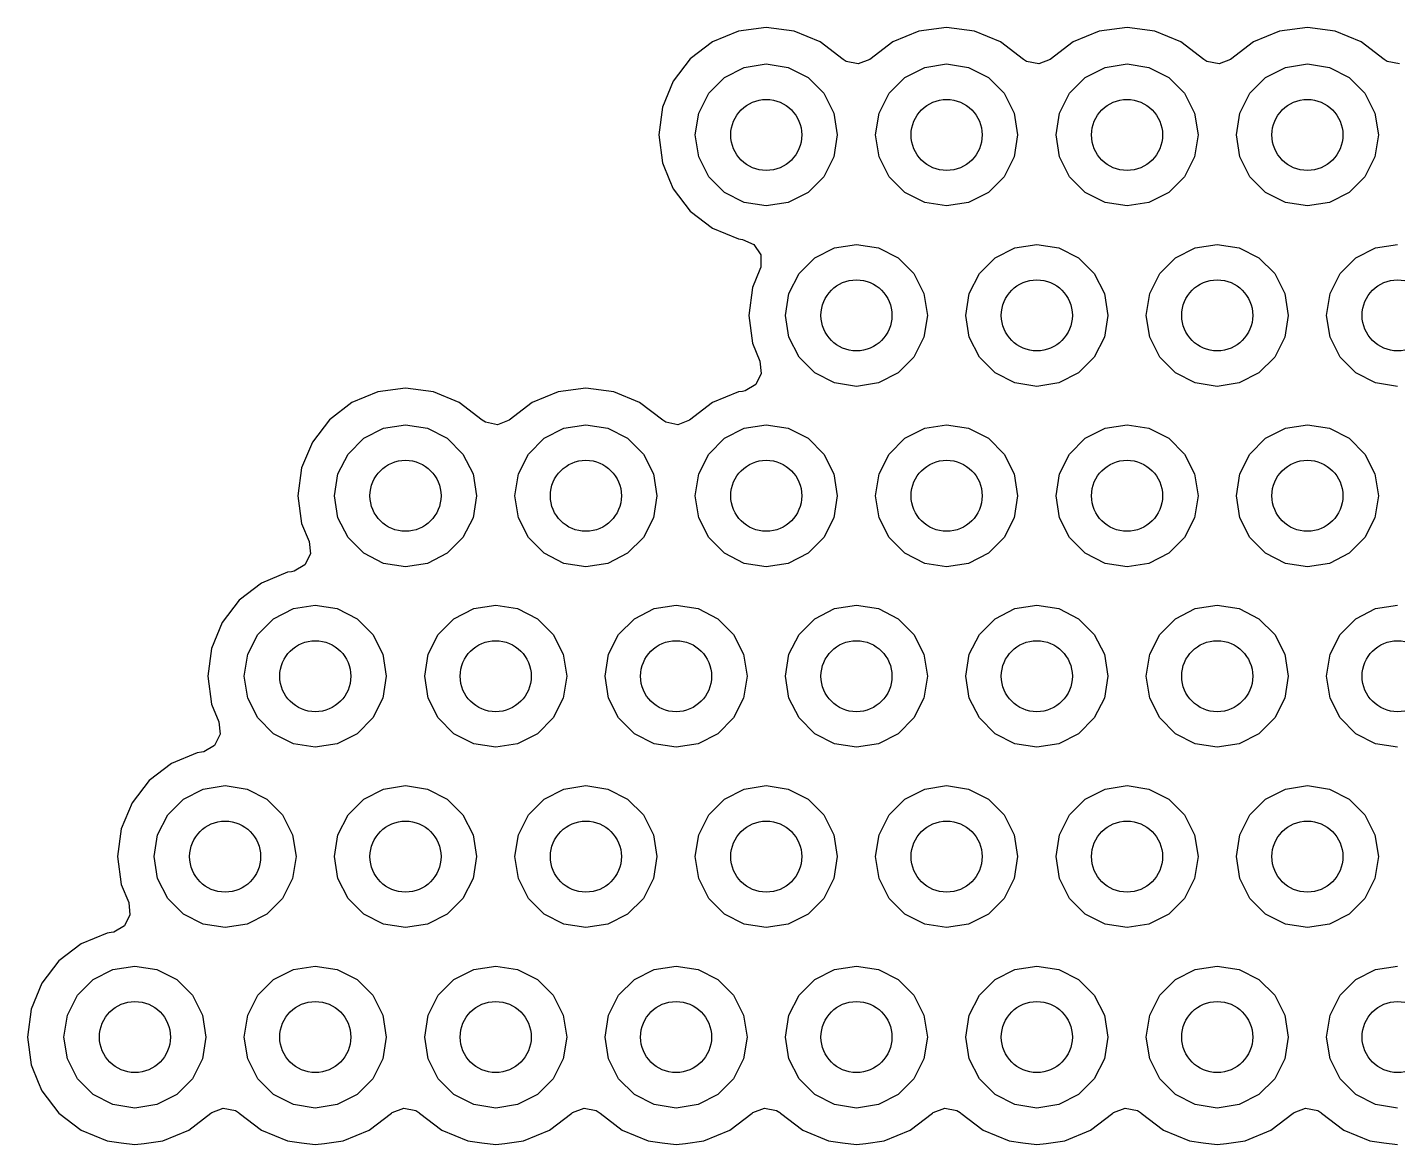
# Model space of a CAD drawing. Extents: x 116 to 183, y -128 to -37.6.
# Drawn here: x 142.65 to 150.37, y -83.16 to -76.86 of the extents above; entities that cross this region are included whole.
import ezdxf

# ---------------------------------------------------------------- set-up
doc = ezdxf.new("R2010")
doc.units = 0
doc.layers.add('BLACK', color=7, linetype='CONTINUOUS')

msp = doc.modelspace()

# ---------------------------------------------------------------- linework, layer by layer
at = {"layer": 'BLACK', "linetype": 'CONTINUOUS'}
for p, q in [((146.811999, -76.864318), (146.655239, -76.884955)), ((146.812001, -76.864318), (146.811999, -76.864318)), ((146.96876, -76.884955), (146.812001, -76.864318)), ((147.827999, -76.864318), (147.671239, -76.884955)), ((147.828001, -76.864318), (147.827999, -76.864318)), ((147.98476, -76.884955), (147.828001, -76.864318)), ((148.843999, -76.864318), (148.687239, -76.884955)), ((148.844001, -76.864318), (148.843999, -76.864318)), ((149.00076, -76.884955), (148.844001, -76.864318)), ((149.859999, -76.864318), (149.703239, -76.884955)), ((149.860001, -76.864318), (149.859999, -76.864318)), ((150.01676, -76.884955), (149.860001, -76.864318)), ((146.655237, -76.884956), (146.50916, -76.945463)), ((146.655239, -76.884955), (146.655237, -76.884956)), ((146.968762, -76.884956), (146.96876, -76.884955)), ((147.114842, -76.945464), (146.968762, -76.884956)), ((147.671237, -76.884956), (147.525157, -76.945464)), ((147.671239, -76.884955), (147.671237, -76.884956)), ((147.984762, -76.884956), (147.98476, -76.884955)), ((148.130842, -76.945464), (147.984762, -76.884956)), ((148.687237, -76.884956), (148.541157, -76.945464)), ((148.687239, -76.884955), (148.687237, -76.884956)), ((149.000762, -76.884956), (149.00076, -76.884955)), ((149.146842, -76.945464), (149.000762, -76.884956)), ((149.703237, -76.884956), (149.557157, -76.945464)), ((149.703239, -76.884955), (149.703237, -76.884956)), ((150.016762, -76.884956), (150.01676, -76.884955)), ((150.162842, -76.945464), (150.016762, -76.884956)), ((146.50916, -76.945463), (146.383718, -77.041718)), ((147.244514, -77.044965), (147.114842, -76.945464)), ((147.525157, -76.945464), (147.395486, -77.044965)), ((148.260514, -77.044965), (148.130842, -76.945464)), ((148.541157, -76.945464), (148.411486, -77.044965)), ((149.276514, -77.044965), (149.146842, -76.945464)), ((149.557157, -76.945464), (149.427486, -77.044965)), ((150.292514, -77.044965), (150.162842, -76.945464)), ((146.383718, -77.041718), (146.287463, -77.16716)), ((146.576886, -77.146393), (146.688393, -77.089577)), ((146.688393, -77.089577), (146.812, -77.07)), ((146.812, -77.07), (146.935607, -77.089577)), ((146.935607, -77.089577), (147.047114, -77.146393)), ((147.261872, -77.056121), (147.244514, -77.044965)), ((147.330317, -77.070159), (147.261872, -77.056121)), ((147.395486, -77.044965), (147.330317, -77.070159)), ((147.592886, -77.146393), (147.704393, -77.089577)), ((147.704393, -77.089577), (147.828, -77.07)), ((147.828, -77.07), (147.951607, -77.089577)), ((147.951607, -77.089577), (148.063114, -77.146393)), ((148.277872, -77.056121), (148.260514, -77.044965)), ((148.346317, -77.070159), (148.277872, -77.056121)), ((148.411486, -77.044965), (148.346317, -77.070159)), ((148.608886, -77.146393), (148.720393, -77.089577)), ((148.720393, -77.089577), (148.844, -77.07)), ((148.844, -77.07), (148.967607, -77.089577)), ((148.967607, -77.089577), (149.079114, -77.146393)), ((149.293872, -77.056121), (149.276514, -77.044965)), ((149.362317, -77.070159), (149.293872, -77.056121)), ((149.427486, -77.044965), (149.362317, -77.070159)), ((149.624886, -77.146393), (149.736393, -77.089577)), ((149.736393, -77.089577), (149.86, -77.07)), ((149.86, -77.07), (149.983607, -77.089577)), ((149.983607, -77.089577), (150.095114, -77.146393)), ((150.309872, -77.056121), (150.292514, -77.044965)), ((150.378317, -77.070159), (150.309872, -77.056121)), ((146.287463, -77.16716), (146.226956, -77.313237)), ((146.488393, -77.234886), (146.576886, -77.146393)), ((147.047114, -77.146393), (147.135607, -77.234886)), ((147.504393, -77.234886), (147.592886, -77.146393)), ((148.063114, -77.146393), (148.151607, -77.234886)), ((148.520393, -77.234886), (148.608886, -77.146393)), ((149.079114, -77.146393), (149.167607, -77.234886)), ((149.536393, -77.234886), (149.624886, -77.146393)), ((150.095114, -77.146393), (150.183607, -77.234886)), ((146.431577, -77.346393), (146.488393, -77.234886)), ((147.135607, -77.234886), (147.192423, -77.346393)), ((147.447577, -77.346393), (147.504393, -77.234886)), ((148.151607, -77.234886), (148.208423, -77.346393)), ((148.463577, -77.346393), (148.520393, -77.234886)), ((149.167607, -77.234886), (149.224423, -77.346393)), ((149.479577, -77.346393), (149.536393, -77.234886)), ((150.183607, -77.234886), (150.240423, -77.346393)), ((146.226955, -77.313239), (146.206318, -77.469998)), ((146.226956, -77.313237), (146.226955, -77.313239)), ((146.412, -77.47), (146.431577, -77.346393)), ((147.192423, -77.346393), (147.212, -77.47)), ((147.428, -77.47), (147.447577, -77.346393)), ((148.208423, -77.346393), (148.228, -77.47)), ((148.444, -77.47), (148.463577, -77.346393)), ((149.224423, -77.346393), (149.244, -77.47)), ((149.46, -77.47), (149.479577, -77.346393)), ((150.240423, -77.346393), (150.26, -77.47)), ((146.206318, -77.469998), (146.206318, -77.470001)), ((146.206318, -77.470001), (146.226955, -77.62676)), ((146.431577, -77.593607), (146.412, -77.47)), ((147.212, -77.47), (147.192423, -77.593607)), ((147.447577, -77.593607), (147.428, -77.47)), ((148.228, -77.47), (148.208423, -77.593607)), ((148.463577, -77.593607), (148.444, -77.47)), ((149.244, -77.47), (149.224423, -77.593607)), ((149.479577, -77.593607), (149.46, -77.47)), ((150.26, -77.47), (150.240423, -77.593607)), ((146.226955, -77.62676), (146.226956, -77.626762)), ((146.226956, -77.626762), (146.267232, -77.723998)), ((146.488393, -77.705114), (146.431577, -77.593607)), ((147.192423, -77.593607), (147.135607, -77.705114)), ((147.504393, -77.705114), (147.447577, -77.593607)), ((148.208423, -77.593607), (148.151607, -77.705114)), ((148.520393, -77.705114), (148.463577, -77.593607)), ((149.224423, -77.593607), (149.167607, -77.705114)), ((149.536393, -77.705114), (149.479577, -77.593607)), ((150.240423, -77.593607), (150.183607, -77.705114)), ((146.576886, -77.793607), (146.488393, -77.705114)), ((147.135607, -77.705114), (147.047114, -77.793607)), ((147.592886, -77.793607), (147.504393, -77.705114)), ((148.151607, -77.705114), (148.063114, -77.793607)), ((148.608886, -77.793607), (148.520393, -77.705114)), ((149.167607, -77.705114), (149.079114, -77.793607)), ((149.624886, -77.793607), (149.536393, -77.705114)), ((150.183607, -77.705114), (150.095114, -77.793607)), ((146.267232, -77.723998), (146.287464, -77.772841)), ((146.287464, -77.772841), (146.383718, -77.898282)), ((146.688393, -77.850423), (146.576886, -77.793607)), ((147.047114, -77.793607), (146.935607, -77.850423)), ((147.704393, -77.850423), (147.592886, -77.793607)), ((148.063114, -77.793607), (147.951607, -77.850423)), ((148.720393, -77.850423), (148.608886, -77.793607)), ((149.079114, -77.793607), (148.967607, -77.850423)), ((149.736393, -77.850423), (149.624886, -77.793607)), ((150.095114, -77.793607), (149.983607, -77.850423)), ((146.812, -77.87), (146.688393, -77.850423)), ((146.935607, -77.850423), (146.812, -77.87)), ((147.828, -77.87), (147.704393, -77.850423)), ((147.951607, -77.850423), (147.828, -77.87)), ((148.844, -77.87), (148.720393, -77.850423)), ((148.967607, -77.850423), (148.844, -77.87)), ((149.86, -77.87), (149.736393, -77.850423)), ((149.983607, -77.850423), (149.86, -77.87)), ((146.383718, -77.898282), (146.509159, -77.994536)), ((146.509159, -77.994536), (146.655238, -78.055044)), ((146.655238, -78.055044), (146.678316, -78.058082)), ((146.678316, -78.058082), (146.742213, -78.086348)), ((146.742213, -78.086348), (146.780685, -78.144672)), ((147.196393, -78.105577), (147.32, -78.086)), ((147.32, -78.086), (147.443607, -78.105577)), ((148.212393, -78.105577), (148.336, -78.086)), ((148.336, -78.086), (148.459607, -78.105577)), ((149.228393, -78.105577), (149.352, -78.086)), ((149.352, -78.086), (149.475607, -78.105577)), ((150.244393, -78.105577), (150.368, -78.086)), ((146.780685, -78.144672), (146.781517, -78.214537)), ((146.996393, -78.250886), (147.084886, -78.162393)), ((147.084886, -78.162393), (147.196393, -78.105577)), ((147.443607, -78.105577), (147.555114, -78.162393)), ((147.555114, -78.162393), (147.643607, -78.250886)), ((148.012393, -78.250886), (148.100886, -78.162393)), ((148.100886, -78.162393), (148.212393, -78.105577)), ((148.459607, -78.105577), (148.571114, -78.162393)), ((148.571114, -78.162393), (148.659607, -78.250886)), ((149.028393, -78.250886), (149.116886, -78.162393)), ((149.116886, -78.162393), (149.228393, -78.105577)), ((149.475607, -78.105577), (149.587114, -78.162393)), ((149.587114, -78.162393), (149.675607, -78.250886)), ((150.044393, -78.250886), (150.132886, -78.162393)), ((150.132886, -78.162393), (150.244393, -78.105577)), ((146.776693, -78.228473), (146.734957, -78.329234)), ((146.781517, -78.214537), (146.776693, -78.228473)), ((146.939577, -78.362393), (146.996393, -78.250886)), ((147.643607, -78.250886), (147.700423, -78.362393)), ((147.955577, -78.362393), (148.012393, -78.250886)), ((148.659607, -78.250886), (148.716423, -78.362393)), ((148.971577, -78.362393), (149.028393, -78.250886)), ((149.675607, -78.250886), (149.732423, -78.362393)), ((149.987577, -78.362393), (150.044393, -78.250886)), ((146.734955, -78.329239), (146.714318, -78.485998)), ((146.734957, -78.329234), (146.734955, -78.329239)), ((146.92, -78.486), (146.939577, -78.362393)), ((147.700423, -78.362393), (147.72, -78.486)), ((147.936, -78.486), (147.955577, -78.362393)), ((148.716423, -78.362393), (148.736, -78.486)), ((148.952, -78.486), (148.971577, -78.362393)), ((149.732423, -78.362393), (149.752, -78.486)), ((149.968, -78.486), (149.987577, -78.362393)), ((146.714318, -78.485998), (146.714318, -78.486001)), ((146.714318, -78.486001), (146.734955, -78.64276)), ((146.939577, -78.609607), (146.92, -78.486)), ((147.72, -78.486), (147.700423, -78.609607)), ((147.955577, -78.609607), (147.936, -78.486)), ((148.736, -78.486), (148.716423, -78.609607)), ((148.971577, -78.609607), (148.952, -78.486)), ((149.752, -78.486), (149.732423, -78.609607)), ((149.987577, -78.609607), (149.968, -78.486)), ((146.734955, -78.64276), (146.734957, -78.642765)), ((146.734957, -78.642765), (146.776693, -78.743526)), ((146.996393, -78.721114), (146.939577, -78.609607)), ((147.700423, -78.609607), (147.643607, -78.721114)), ((148.012393, -78.721114), (147.955577, -78.609607)), ((148.716423, -78.609607), (148.659607, -78.721114)), ((149.028393, -78.721114), (148.971577, -78.609607)), ((149.732423, -78.609607), (149.675607, -78.721114)), ((150.044393, -78.721114), (149.987577, -78.609607)), ((146.776693, -78.743526), (146.784162, -78.812995)), ((147.084886, -78.809607), (146.996393, -78.721114)), ((147.643607, -78.721114), (147.555114, -78.809607)), ((148.100886, -78.809607), (148.012393, -78.721114)), ((148.659607, -78.721114), (148.571114, -78.809607)), ((149.116886, -78.809607), (149.028393, -78.721114)), ((149.675607, -78.721114), (149.587114, -78.809607)), ((150.132886, -78.809607), (150.044393, -78.721114)), ((146.784162, -78.812995), (146.752886, -78.875474)), ((147.196393, -78.866423), (147.084886, -78.809607)), ((147.32, -78.886), (147.196393, -78.866423)), ((147.443607, -78.866423), (147.32, -78.886)), ((147.555114, -78.809607), (147.443607, -78.866423)), ((148.212393, -78.866423), (148.100886, -78.809607)), ((148.336, -78.886), (148.212393, -78.866423)), ((148.459607, -78.866423), (148.336, -78.886)), ((148.571114, -78.809607), (148.459607, -78.866423)), ((149.228393, -78.866423), (149.116886, -78.809607)), ((149.352, -78.886), (149.228393, -78.866423)), ((149.475607, -78.866423), (149.352, -78.886)), ((149.587114, -78.809607), (149.475607, -78.866423)), ((150.244393, -78.866423), (150.132886, -78.809607)), ((150.368, -78.886), (150.244393, -78.866423)), ((144.623237, -78.916956), (144.47716, -78.977463)), ((144.623239, -78.916955), (144.623237, -78.916956)), ((144.779999, -78.896318), (144.623239, -78.916955)), ((144.780001, -78.896318), (144.779999, -78.896318)), ((144.93676, -78.916955), (144.780001, -78.896318)), ((144.936762, -78.916956), (144.93676, -78.916955)), ((145.082842, -78.977464), (144.936762, -78.916956)), ((145.639237, -78.916956), (145.493157, -78.977464)), ((145.639239, -78.916955), (145.639237, -78.916956)), ((145.795999, -78.896318), (145.639239, -78.916955)), ((145.796001, -78.896318), (145.795999, -78.896318)), ((145.95276, -78.916955), (145.796001, -78.896318)), ((145.952762, -78.916956), (145.95276, -78.916955)), ((146.098842, -78.977464), (145.952762, -78.916956)), ((146.655237, -78.916956), (146.509157, -78.977464)), ((146.655238, -78.916956), (146.655237, -78.916956)), ((146.67832, -78.913917), (146.655238, -78.916956)), ((146.692797, -78.911126), (146.67832, -78.913917)), ((146.752886, -78.875474), (146.692797, -78.911126)), ((144.47716, -78.977463), (144.351718, -79.073718)), ((145.212514, -79.076965), (145.082842, -78.977464)), ((145.493157, -78.977464), (145.363486, -79.076965)), ((146.228514, -79.076965), (146.098842, -78.977464)), ((146.509157, -78.977464), (146.379486, -79.076965)), ((144.351718, -79.073718), (144.255463, -79.19916)), ((144.656393, -79.121577), (144.78, -79.102)), ((144.78, -79.102), (144.903607, -79.121577)), ((145.229872, -79.088121), (145.212514, -79.076965)), ((145.298317, -79.102159), (145.229872, -79.088121)), ((145.363486, -79.076965), (145.298317, -79.102159)), ((145.672393, -79.121577), (145.796, -79.102)), ((145.796, -79.102), (145.919607, -79.121577)), ((146.245872, -79.088121), (146.228514, -79.076965)), ((146.314317, -79.102159), (146.245872, -79.088121)), ((146.379486, -79.076965), (146.314317, -79.102159)), ((146.688393, -79.121577), (146.812, -79.102)), ((146.812, -79.102), (146.935607, -79.121577)), ((147.704393, -79.121577), (147.828, -79.102)), ((147.828, -79.102), (147.951607, -79.121577)), ((148.720393, -79.121577), (148.844, -79.102)), ((148.844, -79.102), (148.967607, -79.121577)), ((149.736393, -79.121577), (149.86, -79.102)), ((149.86, -79.102), (149.983607, -79.121577)), ((144.456393, -79.266886), (144.544886, -79.178393)), ((144.544886, -79.178393), (144.656393, -79.121577)), ((144.903607, -79.121577), (145.015114, -79.178393)), ((145.015114, -79.178393), (145.103607, -79.266886)), ((145.472393, -79.266886), (145.560886, -79.178393)), ((145.560886, -79.178393), (145.672393, -79.121577)), ((145.919607, -79.121577), (146.031114, -79.178393)), ((146.031114, -79.178393), (146.119607, -79.266886)), ((146.488393, -79.266886), (146.576886, -79.178393)), ((146.576886, -79.178393), (146.688393, -79.121577)), ((146.935607, -79.121577), (147.047114, -79.178393)), ((147.047114, -79.178393), (147.135607, -79.266886)), ((147.504393, -79.266886), (147.592886, -79.178393)), ((147.592886, -79.178393), (147.704393, -79.121577)), ((147.951607, -79.121577), (148.063114, -79.178393)), ((148.063114, -79.178393), (148.151607, -79.266886)), ((148.520393, -79.266886), (148.608886, -79.178393)), ((148.608886, -79.178393), (148.720393, -79.121577)), ((148.967607, -79.121577), (149.079114, -79.178393)), ((149.079114, -79.178393), (149.167607, -79.266886)), ((149.536393, -79.266886), (149.624886, -79.178393)), ((149.624886, -79.178393), (149.736393, -79.121577)), ((149.983607, -79.121577), (150.095114, -79.178393)), ((150.095114, -79.178393), (150.183607, -79.266886)), ((144.255463, -79.19916), (144.194956, -79.345237)), ((144.399577, -79.378393), (144.456393, -79.266886)), ((145.103607, -79.266886), (145.160423, -79.378393)), ((145.415577, -79.378393), (145.472393, -79.266886)), ((146.119607, -79.266886), (146.176423, -79.378393)), ((146.431577, -79.378393), (146.488393, -79.266886)), ((147.135607, -79.266886), (147.192423, -79.378393)), ((147.447577, -79.378393), (147.504393, -79.266886)), ((148.151607, -79.266886), (148.208423, -79.378393)), ((148.463577, -79.378393), (148.520393, -79.266886)), ((149.167607, -79.266886), (149.224423, -79.378393)), ((149.479577, -79.378393), (149.536393, -79.266886)), ((150.183607, -79.266886), (150.240423, -79.378393)), ((144.194955, -79.345239), (144.174318, -79.501998)), ((144.194956, -79.345237), (144.194955, -79.345239)), ((144.38, -79.502), (144.399577, -79.378393)), ((145.160423, -79.378393), (145.18, -79.502)), ((145.396, -79.502), (145.415577, -79.378393)), ((146.176423, -79.378393), (146.196, -79.502)), ((146.412, -79.502), (146.431577, -79.378393)), ((147.192423, -79.378393), (147.212, -79.502)), ((147.428, -79.502), (147.447577, -79.378393)), ((148.208423, -79.378393), (148.228, -79.502)), ((148.444, -79.502), (148.463577, -79.378393)), ((149.224423, -79.378393), (149.244, -79.502)), ((149.46, -79.502), (149.479577, -79.378393)), ((150.240423, -79.378393), (150.26, -79.502)), ((144.174318, -79.501998), (144.174318, -79.502001)), ((144.174318, -79.502001), (144.194955, -79.65876)), ((144.399577, -79.625607), (144.38, -79.502)), ((145.18, -79.502), (145.160423, -79.625607)), ((145.415577, -79.625607), (145.396, -79.502)), ((146.196, -79.502), (146.176423, -79.625607)), ((146.431577, -79.625607), (146.412, -79.502)), ((147.212, -79.502), (147.192423, -79.625607)), ((147.447577, -79.625607), (147.428, -79.502)), ((148.228, -79.502), (148.208423, -79.625607)), ((148.463577, -79.625607), (148.444, -79.502)), ((149.244, -79.502), (149.224423, -79.625607)), ((149.479577, -79.625607), (149.46, -79.502)), ((150.26, -79.502), (150.240423, -79.625607)), ((144.456393, -79.737114), (144.399577, -79.625607)), ((145.160423, -79.625607), (145.103607, -79.737114)), ((145.472393, -79.737114), (145.415577, -79.625607)), ((146.176423, -79.625607), (146.119607, -79.737114)), ((146.488393, -79.737114), (146.431577, -79.625607)), ((147.192423, -79.625607), (147.135607, -79.737114)), ((147.504393, -79.737114), (147.447577, -79.625607)), ((148.208423, -79.625607), (148.151607, -79.737114)), ((148.520393, -79.737114), (148.463577, -79.625607)), ((149.224423, -79.625607), (149.167607, -79.737114)), ((149.536393, -79.737114), (149.479577, -79.625607)), ((150.240423, -79.625607), (150.183607, -79.737114)), ((144.194955, -79.65876), (144.194957, -79.658765)), ((144.194957, -79.658765), (144.236693, -79.759526)), ((144.236693, -79.759526), (144.244162, -79.828995)), ((144.544886, -79.825607), (144.456393, -79.737114)), ((145.103607, -79.737114), (145.015114, -79.825607)), ((145.560886, -79.825607), (145.472393, -79.737114)), ((146.119607, -79.737114), (146.031114, -79.825607)), ((146.576886, -79.825607), (146.488393, -79.737114)), ((147.135607, -79.737114), (147.047114, -79.825607)), ((147.592886, -79.825607), (147.504393, -79.737114)), ((148.151607, -79.737114), (148.063114, -79.825607)), ((148.608886, -79.825607), (148.520393, -79.737114)), ((149.167607, -79.737114), (149.079114, -79.825607)), ((149.624886, -79.825607), (149.536393, -79.737114)), ((150.183607, -79.737114), (150.095114, -79.825607)), ((144.244162, -79.828995), (144.212886, -79.891474)), ((144.656393, -79.882423), (144.544886, -79.825607)), ((145.015114, -79.825607), (144.903607, -79.882423)), ((145.672393, -79.882423), (145.560886, -79.825607)), ((146.031114, -79.825607), (145.919607, -79.882423)), ((146.688393, -79.882423), (146.576886, -79.825607)), ((147.047114, -79.825607), (146.935607, -79.882423)), ((147.704393, -79.882423), (147.592886, -79.825607)), ((148.063114, -79.825607), (147.951607, -79.882423)), ((148.720393, -79.882423), (148.608886, -79.825607)), ((149.079114, -79.825607), (148.967607, -79.882423)), ((149.736393, -79.882423), (149.624886, -79.825607)), ((150.095114, -79.825607), (149.983607, -79.882423)), ((144.115237, -79.932956), (143.96916, -79.993463)), ((144.115238, -79.932956), (144.115237, -79.932956)), ((144.13832, -79.929917), (144.115238, -79.932956)), ((144.152797, -79.927126), (144.13832, -79.929917)), ((144.212886, -79.891474), (144.152797, -79.927126)), ((144.78, -79.902), (144.656393, -79.882423)), ((144.903607, -79.882423), (144.78, -79.902)), ((145.796, -79.902), (145.672393, -79.882423)), ((145.919607, -79.882423), (145.796, -79.902)), ((146.812, -79.902), (146.688393, -79.882423)), ((146.935607, -79.882423), (146.812, -79.902)), ((147.828, -79.902), (147.704393, -79.882423)), ((147.951607, -79.882423), (147.828, -79.902)), ((148.844, -79.902), (148.720393, -79.882423)), ((148.967607, -79.882423), (148.844, -79.902)), ((149.86, -79.902), (149.736393, -79.882423)), ((149.983607, -79.882423), (149.86, -79.902)), ((143.96916, -79.993463), (143.843718, -80.089718)), ((143.843718, -80.089718), (143.747463, -80.21516)), ((144.036886, -80.194393), (144.148393, -80.137577)), ((144.148393, -80.137577), (144.272, -80.118)), ((144.272, -80.118), (144.395607, -80.137577)), ((144.395607, -80.137577), (144.507114, -80.194393)), ((145.052886, -80.194393), (145.164393, -80.137577)), ((145.164393, -80.137577), (145.288, -80.118)), ((145.288, -80.118), (145.411607, -80.137577)), ((145.411607, -80.137577), (145.523114, -80.194393)), ((146.068886, -80.194393), (146.180393, -80.137577)), ((146.180393, -80.137577), (146.304, -80.118)), ((146.304, -80.118), (146.427607, -80.137577)), ((146.427607, -80.137577), (146.539114, -80.194393)), ((147.084886, -80.194393), (147.196393, -80.137577)), ((147.196393, -80.137577), (147.32, -80.118)), ((147.32, -80.118), (147.443607, -80.137577)), ((147.443607, -80.137577), (147.555114, -80.194393)), ((148.100886, -80.194393), (148.212393, -80.137577)), ((148.212393, -80.137577), (148.336, -80.118)), ((148.336, -80.118), (148.459607, -80.137577)), ((148.459607, -80.137577), (148.571114, -80.194393)), ((149.116886, -80.194393), (149.228393, -80.137577)), ((149.228393, -80.137577), (149.352, -80.118)), ((149.352, -80.118), (149.475607, -80.137577)), ((149.475607, -80.137577), (149.587114, -80.194393)), ((150.132886, -80.194393), (150.244393, -80.137577)), ((150.244393, -80.137577), (150.368, -80.118)), ((143.747463, -80.21516), (143.686956, -80.361237)), ((143.948393, -80.282886), (144.036886, -80.194393)), ((144.507114, -80.194393), (144.595607, -80.282886)), ((144.964393, -80.282886), (145.052886, -80.194393)), ((145.523114, -80.194393), (145.611607, -80.282886)), ((145.980393, -80.282886), (146.068886, -80.194393)), ((146.539114, -80.194393), (146.627607, -80.282886)), ((146.996393, -80.282886), (147.084886, -80.194393)), ((147.555114, -80.194393), (147.643607, -80.282886)), ((148.012393, -80.282886), (148.100886, -80.194393)), ((148.571114, -80.194393), (148.659607, -80.282886)), ((149.028393, -80.282886), (149.116886, -80.194393)), ((149.587114, -80.194393), (149.675607, -80.282886)), ((150.044393, -80.282886), (150.132886, -80.194393)), ((143.891577, -80.394393), (143.948393, -80.282886)), ((144.595607, -80.282886), (144.652423, -80.394393)), ((144.907577, -80.394393), (144.964393, -80.282886)), ((145.611607, -80.282886), (145.668423, -80.394393)), ((145.923577, -80.394393), (145.980393, -80.282886)), ((146.627607, -80.282886), (146.684423, -80.394393)), ((146.939577, -80.394393), (146.996393, -80.282886)), ((147.643607, -80.282886), (147.700423, -80.394393)), ((147.955577, -80.394393), (148.012393, -80.282886)), ((148.659607, -80.282886), (148.716423, -80.394393)), ((148.971577, -80.394393), (149.028393, -80.282886)), ((149.675607, -80.282886), (149.732423, -80.394393)), ((149.987577, -80.394393), (150.044393, -80.282886)), ((143.686955, -80.361239), (143.666318, -80.517998)), ((143.686956, -80.361237), (143.686955, -80.361239)), ((143.872, -80.518), (143.891577, -80.394393)), ((144.652423, -80.394393), (144.672, -80.518)), ((144.888, -80.518), (144.907577, -80.394393)), ((145.668423, -80.394393), (145.688, -80.518)), ((145.904, -80.518), (145.923577, -80.394393)), ((146.684423, -80.394393), (146.704, -80.518)), ((146.92, -80.518), (146.939577, -80.394393)), ((147.700423, -80.394393), (147.72, -80.518)), ((147.936, -80.518), (147.955577, -80.394393)), ((148.716423, -80.394393), (148.736, -80.518)), ((148.952, -80.518), (148.971577, -80.394393)), ((149.732423, -80.394393), (149.752, -80.518)), ((149.968, -80.518), (149.987577, -80.394393)), ((143.666318, -80.517998), (143.666318, -80.518001)), ((143.666318, -80.518001), (143.686955, -80.67476)), ((143.891577, -80.641607), (143.872, -80.518)), ((144.672, -80.518), (144.652423, -80.641607)), ((144.907577, -80.641607), (144.888, -80.518)), ((145.688, -80.518), (145.668423, -80.641607)), ((145.923577, -80.641607), (145.904, -80.518)), ((146.704, -80.518), (146.684423, -80.641607)), ((146.939577, -80.641607), (146.92, -80.518)), ((147.72, -80.518), (147.700423, -80.641607)), ((147.955577, -80.641607), (147.936, -80.518)), ((148.736, -80.518), (148.716423, -80.641607)), ((148.971577, -80.641607), (148.952, -80.518)), ((149.752, -80.518), (149.732423, -80.641607)), ((149.987577, -80.641607), (149.968, -80.518)), ((143.948393, -80.753114), (143.891577, -80.641607)), ((144.652423, -80.641607), (144.595607, -80.753114)), ((144.964393, -80.753114), (144.907577, -80.641607)), ((145.668423, -80.641607), (145.611607, -80.753114)), ((145.980393, -80.753114), (145.923577, -80.641607)), ((146.684423, -80.641607), (146.627607, -80.753114)), ((146.996393, -80.753114), (146.939577, -80.641607)), ((147.700423, -80.641607), (147.643607, -80.753114)), ((148.012393, -80.753114), (147.955577, -80.641607)), ((148.716423, -80.641607), (148.659607, -80.753114)), ((149.028393, -80.753114), (148.971577, -80.641607)), ((149.732423, -80.641607), (149.675607, -80.753114)), ((150.044393, -80.753114), (149.987577, -80.641607)), ((143.686955, -80.67476), (143.686957, -80.674765)), ((143.686957, -80.674765), (143.728693, -80.775526)), ((143.728693, -80.775526), (143.736162, -80.844995)), ((144.036886, -80.841607), (143.948393, -80.753114)), ((144.595607, -80.753114), (144.507114, -80.841607)), ((145.052886, -80.841607), (144.964393, -80.753114)), ((145.611607, -80.753114), (145.523114, -80.841607)), ((146.068886, -80.841607), (145.980393, -80.753114)), ((146.627607, -80.753114), (146.539114, -80.841607)), ((147.084886, -80.841607), (146.996393, -80.753114)), ((147.643607, -80.753114), (147.555114, -80.841607)), ((148.100886, -80.841607), (148.012393, -80.753114)), ((148.659607, -80.753114), (148.571114, -80.841607)), ((149.116886, -80.841607), (149.028393, -80.753114)), ((149.675607, -80.753114), (149.587114, -80.841607)), ((150.132886, -80.841607), (150.044393, -80.753114)), ((143.736162, -80.844995), (143.704886, -80.907474)), ((144.148393, -80.898423), (144.036886, -80.841607)), ((144.507114, -80.841607), (144.395607, -80.898423)), ((145.164393, -80.898423), (145.052886, -80.841607)), ((145.523114, -80.841607), (145.411607, -80.898423)), ((146.180393, -80.898423), (146.068886, -80.841607)), ((146.539114, -80.841607), (146.427607, -80.898423)), ((147.196393, -80.898423), (147.084886, -80.841607)), ((147.555114, -80.841607), (147.443607, -80.898423)), ((148.212393, -80.898423), (148.100886, -80.841607)), ((148.571114, -80.841607), (148.459607, -80.898423)), ((149.228393, -80.898423), (149.116886, -80.841607)), ((149.587114, -80.841607), (149.475607, -80.898423)), ((150.244393, -80.898423), (150.132886, -80.841607)), ((143.607237, -80.948956), (143.46116, -81.009463)), ((143.607238, -80.948956), (143.607237, -80.948956)), ((143.63032, -80.945917), (143.607238, -80.948956)), ((143.644797, -80.943126), (143.63032, -80.945917)), ((143.704886, -80.907474), (143.644797, -80.943126)), ((144.272, -80.918), (144.148393, -80.898423)), ((144.395607, -80.898423), (144.272, -80.918)), ((145.288, -80.918), (145.164393, -80.898423)), ((145.411607, -80.898423), (145.288, -80.918)), ((146.304, -80.918), (146.180393, -80.898423)), ((146.427607, -80.898423), (146.304, -80.918)), ((147.32, -80.918), (147.196393, -80.898423)), ((147.443607, -80.898423), (147.32, -80.918)), ((148.336, -80.918), (148.212393, -80.898423)), ((148.459607, -80.898423), (148.336, -80.918)), ((149.352, -80.918), (149.228393, -80.898423)), ((149.475607, -80.898423), (149.352, -80.918)), ((150.368, -80.918), (150.244393, -80.898423)), ((143.46116, -81.009463), (143.335718, -81.105718)), ((143.335718, -81.105718), (143.239463, -81.23116)), ((143.528886, -81.210393), (143.640393, -81.153577)), ((143.640393, -81.153577), (143.764, -81.134)), ((143.764, -81.134), (143.887607, -81.153577)), ((143.887607, -81.153577), (143.999114, -81.210393)), ((144.544886, -81.210393), (144.656393, -81.153577)), ((144.656393, -81.153577), (144.78, -81.134)), ((144.78, -81.134), (144.903607, -81.153577)), ((144.903607, -81.153577), (145.015114, -81.210393)), ((145.560886, -81.210393), (145.672393, -81.153577)), ((145.672393, -81.153577), (145.796, -81.134)), ((145.796, -81.134), (145.919607, -81.153577)), ((145.919607, -81.153577), (146.031114, -81.210393)), ((146.576886, -81.210393), (146.688393, -81.153577)), ((146.688393, -81.153577), (146.812, -81.134)), ((146.812, -81.134), (146.935607, -81.153577)), ((146.935607, -81.153577), (147.047114, -81.210393)), ((147.592886, -81.210393), (147.704393, -81.153577)), ((147.704393, -81.153577), (147.828, -81.134)), ((147.828, -81.134), (147.951607, -81.153577)), ((147.951607, -81.153577), (148.063114, -81.210393)), ((148.608886, -81.210393), (148.720393, -81.153577)), ((148.720393, -81.153577), (148.844, -81.134)), ((148.844, -81.134), (148.967607, -81.153577)), ((148.967607, -81.153577), (149.079114, -81.210393)), ((149.624886, -81.210393), (149.736393, -81.153577)), ((149.736393, -81.153577), (149.86, -81.134)), ((149.86, -81.134), (149.983607, -81.153577)), ((149.983607, -81.153577), (150.095114, -81.210393)), ((143.239463, -81.23116), (143.178956, -81.377237)), ((143.440393, -81.298886), (143.528886, -81.210393)), ((143.999114, -81.210393), (144.087607, -81.298886)), ((144.456393, -81.298886), (144.544886, -81.210393)), ((145.015114, -81.210393), (145.103607, -81.298886)), ((145.472393, -81.298886), (145.560886, -81.210393)), ((146.031114, -81.210393), (146.119607, -81.298886)), ((146.488393, -81.298886), (146.576886, -81.210393)), ((147.047114, -81.210393), (147.135607, -81.298886)), ((147.504393, -81.298886), (147.592886, -81.210393)), ((148.063114, -81.210393), (148.151607, -81.298886)), ((148.520393, -81.298886), (148.608886, -81.210393)), ((149.079114, -81.210393), (149.167607, -81.298886)), ((149.536393, -81.298886), (149.624886, -81.210393)), ((150.095114, -81.210393), (150.183607, -81.298886)), ((143.383577, -81.410393), (143.440393, -81.298886)), ((144.087607, -81.298886), (144.144423, -81.410393)), ((144.399577, -81.410393), (144.456393, -81.298886)), ((145.103607, -81.298886), (145.160423, -81.410393)), ((145.415577, -81.410393), (145.472393, -81.298886)), ((146.119607, -81.298886), (146.176423, -81.410393)), ((146.431577, -81.410393), (146.488393, -81.298886)), ((147.135607, -81.298886), (147.192423, -81.410393)), ((147.447577, -81.410393), (147.504393, -81.298886)), ((148.151607, -81.298886), (148.208423, -81.410393)), ((148.463577, -81.410393), (148.520393, -81.298886)), ((149.167607, -81.298886), (149.224423, -81.410393)), ((149.479577, -81.410393), (149.536393, -81.298886)), ((150.183607, -81.298886), (150.240423, -81.410393)), ((143.178955, -81.377239), (143.158318, -81.533998)), ((143.178956, -81.377237), (143.178955, -81.377239)), ((143.364, -81.534), (143.383577, -81.410393)), ((144.144423, -81.410393), (144.164, -81.534)), ((144.38, -81.534), (144.399577, -81.410393)), ((145.160423, -81.410393), (145.18, -81.534)), ((145.396, -81.534), (145.415577, -81.410393)), ((146.176423, -81.410393), (146.196, -81.534)), ((146.412, -81.534), (146.431577, -81.410393)), ((147.192423, -81.410393), (147.212, -81.534)), ((147.428, -81.534), (147.447577, -81.410393)), ((148.208423, -81.410393), (148.228, -81.534)), ((148.444, -81.534), (148.463577, -81.410393)), ((149.224423, -81.410393), (149.244, -81.534)), ((149.46, -81.534), (149.479577, -81.410393)), ((150.240423, -81.410393), (150.26, -81.534)), ((143.158318, -81.533998), (143.158318, -81.534001)), ((143.158318, -81.534001), (143.178955, -81.69076)), ((143.383577, -81.657607), (143.364, -81.534)), ((144.164, -81.534), (144.144423, -81.657607)), ((144.399577, -81.657607), (144.38, -81.534)), ((145.18, -81.534), (145.160423, -81.657607)), ((145.415577, -81.657607), (145.396, -81.534)), ((146.196, -81.534), (146.176423, -81.657607)), ((146.431577, -81.657607), (146.412, -81.534)), ((147.212, -81.534), (147.192423, -81.657607)), ((147.447577, -81.657607), (147.428, -81.534)), ((148.228, -81.534), (148.208423, -81.657607)), ((148.463577, -81.657607), (148.444, -81.534)), ((149.244, -81.534), (149.224423, -81.657607)), ((149.479577, -81.657607), (149.46, -81.534)), ((150.26, -81.534), (150.240423, -81.657607)), ((143.178955, -81.69076), (143.178957, -81.690765)), ((143.178957, -81.690765), (143.220693, -81.791526)), ((143.440393, -81.769114), (143.383577, -81.657607)), ((144.144423, -81.657607), (144.087607, -81.769114)), ((144.456393, -81.769114), (144.399577, -81.657607)), ((145.160423, -81.657607), (145.103607, -81.769114)), ((145.472393, -81.769114), (145.415577, -81.657607)), ((146.176423, -81.657607), (146.119607, -81.769114)), ((146.488393, -81.769114), (146.431577, -81.657607)), ((147.192423, -81.657607), (147.135607, -81.769114)), ((147.504393, -81.769114), (147.447577, -81.657607)), ((148.208423, -81.657607), (148.151607, -81.769114)), ((148.520393, -81.769114), (148.463577, -81.657607)), ((149.224423, -81.657607), (149.167607, -81.769114)), ((149.536393, -81.769114), (149.479577, -81.657607)), ((150.240423, -81.657607), (150.183607, -81.769114)), ((143.220693, -81.791526), (143.228162, -81.860995)), ((143.528886, -81.857607), (143.440393, -81.769114)), ((144.087607, -81.769114), (143.999114, -81.857607)), ((144.544886, -81.857607), (144.456393, -81.769114)), ((145.103607, -81.769114), (145.015114, -81.857607)), ((145.560886, -81.857607), (145.472393, -81.769114)), ((146.119607, -81.769114), (146.031114, -81.857607)), ((146.576886, -81.857607), (146.488393, -81.769114)), ((147.135607, -81.769114), (147.047114, -81.857607)), ((147.592886, -81.857607), (147.504393, -81.769114)), ((148.151607, -81.769114), (148.063114, -81.857607)), ((148.608886, -81.857607), (148.520393, -81.769114)), ((149.167607, -81.769114), (149.079114, -81.857607)), ((149.624886, -81.857607), (149.536393, -81.769114)), ((150.183607, -81.769114), (150.095114, -81.857607)), ((143.228162, -81.860995), (143.196886, -81.923474)), ((143.640393, -81.914423), (143.528886, -81.857607)), ((143.999114, -81.857607), (143.887607, -81.914423)), ((144.656393, -81.914423), (144.544886, -81.857607)), ((145.015114, -81.857607), (144.903607, -81.914423)), ((145.672393, -81.914423), (145.560886, -81.857607)), ((146.031114, -81.857607), (145.919607, -81.914423)), ((146.688393, -81.914423), (146.576886, -81.857607)), ((147.047114, -81.857607), (146.935607, -81.914423)), ((147.704393, -81.914423), (147.592886, -81.857607)), ((148.063114, -81.857607), (147.951607, -81.914423)), ((148.720393, -81.914423), (148.608886, -81.857607)), ((149.079114, -81.857607), (148.967607, -81.914423)), ((149.736393, -81.914423), (149.624886, -81.857607)), ((150.095114, -81.857607), (149.983607, -81.914423)), ((143.136797, -81.959126), (143.12232, -81.961917)), ((143.196886, -81.923474), (143.136797, -81.959126)), ((143.764, -81.934), (143.640393, -81.914423)), ((143.887607, -81.914423), (143.764, -81.934)), ((144.78, -81.934), (144.656393, -81.914423)), ((144.903607, -81.914423), (144.78, -81.934)), ((145.796, -81.934), (145.672393, -81.914423)), ((145.919607, -81.914423), (145.796, -81.934)), ((146.812, -81.934), (146.688393, -81.914423)), ((146.935607, -81.914423), (146.812, -81.934)), ((147.828, -81.934), (147.704393, -81.914423)), ((147.951607, -81.914423), (147.828, -81.934)), ((148.844, -81.934), (148.720393, -81.914423)), ((148.967607, -81.914423), (148.844, -81.934)), ((149.86, -81.934), (149.736393, -81.914423)), ((149.983607, -81.914423), (149.86, -81.934)), ((142.95316, -82.025463), (142.827718, -82.121718)), ((143.099237, -81.964956), (142.95316, -82.025463)), ((143.099238, -81.964956), (143.099237, -81.964956)), ((143.12232, -81.961917), (143.099238, -81.964956)), ((142.827718, -82.121718), (142.731463, -82.24716)), ((143.020886, -82.226393), (143.132393, -82.169577)), ((143.132393, -82.169577), (143.256, -82.15)), ((143.256, -82.15), (143.379607, -82.169577)), ((143.379607, -82.169577), (143.491114, -82.226393)), ((144.036886, -82.226393), (144.148393, -82.169577)), ((144.148393, -82.169577), (144.272, -82.15)), ((144.272, -82.15), (144.395607, -82.169577)), ((144.395607, -82.169577), (144.507114, -82.226393)), ((145.052886, -82.226393), (145.164393, -82.169577)), ((145.164393, -82.169577), (145.288, -82.15)), ((145.288, -82.15), (145.411607, -82.169577)), ((145.411607, -82.169577), (145.523114, -82.226393)), ((146.068886, -82.226393), (146.180393, -82.169577)), ((146.180393, -82.169577), (146.304, -82.15)), ((146.304, -82.15), (146.427607, -82.169577)), ((146.427607, -82.169577), (146.539114, -82.226393)), ((147.084886, -82.226393), (147.196393, -82.169577)), ((147.196393, -82.169577), (147.32, -82.15)), ((147.32, -82.15), (147.443607, -82.169577)), ((147.443607, -82.169577), (147.555114, -82.226393)), ((148.100886, -82.226393), (148.212393, -82.169577)), ((148.212393, -82.169577), (148.336, -82.15)), ((148.336, -82.15), (148.459607, -82.169577)), ((148.459607, -82.169577), (148.571114, -82.226393)), ((149.116886, -82.226393), (149.228393, -82.169577)), ((149.228393, -82.169577), (149.352, -82.15)), ((149.352, -82.15), (149.475607, -82.169577)), ((149.475607, -82.169577), (149.587114, -82.226393)), ((150.132886, -82.226393), (150.244393, -82.169577)), ((150.244393, -82.169577), (150.368, -82.15)), ((142.731463, -82.24716), (142.670956, -82.393237)), ((142.932393, -82.314886), (143.020886, -82.226393)), ((143.491114, -82.226393), (143.579607, -82.314886)), ((143.948393, -82.314886), (144.036886, -82.226393)), ((144.507114, -82.226393), (144.595607, -82.314886)), ((144.964393, -82.314886), (145.052886, -82.226393)), ((145.523114, -82.226393), (145.611607, -82.314886)), ((145.980393, -82.314886), (146.068886, -82.226393)), ((146.539114, -82.226393), (146.627607, -82.314886)), ((146.996393, -82.314886), (147.084886, -82.226393)), ((147.555114, -82.226393), (147.643607, -82.314886)), ((148.012393, -82.314886), (148.100886, -82.226393)), ((148.571114, -82.226393), (148.659607, -82.314886)), ((149.028393, -82.314886), (149.116886, -82.226393)), ((149.587114, -82.226393), (149.675607, -82.314886)), ((150.044393, -82.314886), (150.132886, -82.226393)), ((142.875577, -82.426393), (142.932393, -82.314886)), ((143.579607, -82.314886), (143.636423, -82.426393)), ((143.891577, -82.426393), (143.948393, -82.314886)), ((144.595607, -82.314886), (144.652423, -82.426393)), ((144.907577, -82.426393), (144.964393, -82.314886)), ((145.611607, -82.314886), (145.668423, -82.426393)), ((145.923577, -82.426393), (145.980393, -82.314886)), ((146.627607, -82.314886), (146.684423, -82.426393)), ((146.939577, -82.426393), (146.996393, -82.314886)), ((147.643607, -82.314886), (147.700423, -82.426393)), ((147.955577, -82.426393), (148.012393, -82.314886)), ((148.659607, -82.314886), (148.716423, -82.426393)), ((148.971577, -82.426393), (149.028393, -82.314886)), ((149.675607, -82.314886), (149.732423, -82.426393)), ((149.987577, -82.426393), (150.044393, -82.314886)), ((142.670955, -82.393239), (142.650318, -82.549998)), ((142.670956, -82.393237), (142.670955, -82.393239)), ((142.856, -82.55), (142.875577, -82.426393)), ((143.636423, -82.426393), (143.656, -82.55)), ((143.872, -82.55), (143.891577, -82.426393)), ((144.652423, -82.426393), (144.672, -82.55)), ((144.888, -82.55), (144.907577, -82.426393)), ((145.668423, -82.426393), (145.688, -82.55)), ((145.904, -82.55), (145.923577, -82.426393)), ((146.684423, -82.426393), (146.704, -82.55)), ((146.92, -82.55), (146.939577, -82.426393)), ((147.700423, -82.426393), (147.72, -82.55)), ((147.936, -82.55), (147.955577, -82.426393)), ((148.716423, -82.426393), (148.736, -82.55)), ((148.952, -82.55), (148.971577, -82.426393)), ((149.732423, -82.426393), (149.752, -82.55)), ((149.968, -82.55), (149.987577, -82.426393)), ((142.650318, -82.549998), (142.650318, -82.550001)), ((142.650318, -82.550001), (142.670955, -82.70676)), ((142.875577, -82.673607), (142.856, -82.55)), ((143.656, -82.55), (143.636423, -82.673607)), ((143.891577, -82.673607), (143.872, -82.55)), ((144.672, -82.55), (144.652423, -82.673607)), ((144.907577, -82.673607), (144.888, -82.55)), ((145.688, -82.55), (145.668423, -82.673607)), ((145.923577, -82.673607), (145.904, -82.55)), ((146.704, -82.55), (146.684423, -82.673607)), ((146.939577, -82.673607), (146.92, -82.55)), ((147.72, -82.55), (147.700423, -82.673607)), ((147.955577, -82.673607), (147.936, -82.55)), ((148.736, -82.55), (148.716423, -82.673607)), ((148.971577, -82.673607), (148.952, -82.55)), ((149.752, -82.55), (149.732423, -82.673607)), ((149.987577, -82.673607), (149.968, -82.55)), ((142.670955, -82.70676), (142.670956, -82.706762)), ((142.670956, -82.706762), (142.711232, -82.803998)), ((142.932393, -82.785114), (142.875577, -82.673607)), ((143.636423, -82.673607), (143.579607, -82.785114)), ((143.948393, -82.785114), (143.891577, -82.673607)), ((144.652423, -82.673607), (144.595607, -82.785114)), ((144.964393, -82.785114), (144.907577, -82.673607)), ((145.668423, -82.673607), (145.611607, -82.785114)), ((145.980393, -82.785114), (145.923577, -82.673607)), ((146.684423, -82.673607), (146.627607, -82.785114)), ((146.996393, -82.785114), (146.939577, -82.673607)), ((147.700423, -82.673607), (147.643607, -82.785114)), ((148.012393, -82.785114), (147.955577, -82.673607)), ((148.716423, -82.673607), (148.659607, -82.785114)), ((149.028393, -82.785114), (148.971577, -82.673607)), ((149.732423, -82.673607), (149.675607, -82.785114)), ((150.044393, -82.785114), (149.987577, -82.673607)), ((142.711232, -82.803998), (142.731464, -82.852841)), ((143.020886, -82.873607), (142.932393, -82.785114)), ((143.579607, -82.785114), (143.491114, -82.873607)), ((144.036886, -82.873607), (143.948393, -82.785114)), ((144.595607, -82.785114), (144.507114, -82.873607)), ((145.052886, -82.873607), (144.964393, -82.785114)), ((145.611607, -82.785114), (145.523114, -82.873607)), ((146.068886, -82.873607), (145.980393, -82.785114)), ((146.627607, -82.785114), (146.539114, -82.873607)), ((147.084886, -82.873607), (146.996393, -82.785114)), ((147.643607, -82.785114), (147.555114, -82.873607)), ((148.100886, -82.873607), (148.012393, -82.785114)), ((148.659607, -82.785114), (148.571114, -82.873607)), ((149.116886, -82.873607), (149.028393, -82.785114)), ((149.675607, -82.785114), (149.587114, -82.873607)), ((150.132886, -82.873607), (150.044393, -82.785114)), ((142.731464, -82.852841), (142.827718, -82.978282)), ((143.132393, -82.930423), (143.020886, -82.873607)), ((143.491114, -82.873607), (143.379607, -82.930423)), ((144.148393, -82.930423), (144.036886, -82.873607)), ((144.507114, -82.873607), (144.395607, -82.930423)), ((145.164393, -82.930423), (145.052886, -82.873607)), ((145.523114, -82.873607), (145.411607, -82.930423)), ((146.180393, -82.930423), (146.068886, -82.873607)), ((146.539114, -82.873607), (146.427607, -82.930423)), ((147.196393, -82.930423), (147.084886, -82.873607)), ((147.555114, -82.873607), (147.443607, -82.930423)), ((148.212393, -82.930423), (148.100886, -82.873607)), ((148.571114, -82.873607), (148.459607, -82.930423)), ((149.228393, -82.930423), (149.116886, -82.873607)), ((149.587114, -82.873607), (149.475607, -82.930423)), ((150.244393, -82.930423), (150.132886, -82.873607)), ((143.256, -82.95), (143.132393, -82.930423)), ((143.379607, -82.930423), (143.256, -82.95)), ((143.688513, -82.975034), (143.753682, -82.94984)), ((143.753682, -82.94984), (143.822127, -82.963878)), ((143.822127, -82.963878), (143.839487, -82.975034)), ((144.272, -82.95), (144.148393, -82.930423)), ((144.395607, -82.930423), (144.272, -82.95)), ((144.704513, -82.975034), (144.769682, -82.94984)), ((144.769682, -82.94984), (144.838127, -82.963878)), ((144.838127, -82.963878), (144.855487, -82.975034)), ((145.288, -82.95), (145.164393, -82.930423)), ((145.411607, -82.930423), (145.288, -82.95)), ((145.720513, -82.975034), (145.785682, -82.94984)), ((145.785682, -82.94984), (145.854127, -82.963878)), ((145.854127, -82.963878), (145.871487, -82.975034)), ((146.304, -82.95), (146.180393, -82.930423)), ((146.427607, -82.930423), (146.304, -82.95)), ((146.736513, -82.975034), (146.801682, -82.94984)), ((146.801682, -82.94984), (146.870127, -82.963878)), ((146.870127, -82.963878), (146.887487, -82.975034)), ((147.32, -82.95), (147.196393, -82.930423)), ((147.443607, -82.930423), (147.32, -82.95)), ((147.752513, -82.975034), (147.817682, -82.94984)), ((147.817682, -82.94984), (147.886127, -82.963878)), ((147.886127, -82.963878), (147.903487, -82.975034)), ((148.336, -82.95), (148.212393, -82.930423)), ((148.459607, -82.930423), (148.336, -82.95)), ((148.768513, -82.975034), (148.833682, -82.94984)), ((148.833682, -82.94984), (148.902127, -82.963878)), ((148.902127, -82.963878), (148.919487, -82.975034)), ((149.352, -82.95), (149.228393, -82.930423)), ((149.475607, -82.930423), (149.352, -82.95)), ((149.784513, -82.975034), (149.849682, -82.94984)), ((149.849682, -82.94984), (149.918127, -82.963878)), ((149.918127, -82.963878), (149.935487, -82.975034)), ((150.368, -82.95), (150.244393, -82.930423)), ((142.827718, -82.978282), (142.953159, -83.074536)), ((143.558841, -83.074536), (143.684282, -82.978282)), ((143.684282, -82.978282), (143.684284, -82.978278)), ((143.684284, -82.978278), (143.688513, -82.975034)), ((143.839487, -82.975034), (143.843715, -82.978278)), ((143.843715, -82.978278), (143.843718, -82.978282)), ((143.843718, -82.978282), (143.969159, -83.074536)), ((144.574841, -83.074536), (144.700282, -82.978282)), ((144.700282, -82.978282), (144.700284, -82.978278)), ((144.700284, -82.978278), (144.704513, -82.975034)), ((144.855487, -82.975034), (144.859715, -82.978278)), ((144.859715, -82.978278), (144.859718, -82.978282)), ((144.859718, -82.978282), (144.985159, -83.074536)), ((145.590841, -83.074536), (145.716282, -82.978282)), ((145.716282, -82.978282), (145.716284, -82.978278)), ((145.716284, -82.978278), (145.720513, -82.975034)), ((145.871487, -82.975034), (145.875715, -82.978278)), ((145.875715, -82.978278), (145.875718, -82.978282)), ((145.875718, -82.978282), (146.001159, -83.074536)), ((146.606841, -83.074536), (146.732282, -82.978282)), ((146.732282, -82.978282), (146.732284, -82.978278)), ((146.732284, -82.978278), (146.736513, -82.975034)), ((146.887487, -82.975034), (146.891715, -82.978278)), ((146.891715, -82.978278), (146.891718, -82.978282)), ((146.891718, -82.978282), (147.017159, -83.074536)), ((147.622841, -83.074536), (147.748282, -82.978282)), ((147.748282, -82.978282), (147.748284, -82.978278)), ((147.748284, -82.978278), (147.752513, -82.975034)), ((147.903487, -82.975034), (147.907715, -82.978278)), ((147.907715, -82.978278), (147.907718, -82.978282)), ((147.907718, -82.978282), (148.033159, -83.074536)), ((148.638841, -83.074536), (148.764282, -82.978282)), ((148.764282, -82.978282), (148.764284, -82.978278)), ((148.764284, -82.978278), (148.768513, -82.975034)), ((148.919487, -82.975034), (148.923715, -82.978278)), ((148.923715, -82.978278), (148.923718, -82.978282)), ((148.923718, -82.978282), (149.049159, -83.074536)), ((149.654841, -83.074536), (149.780282, -82.978282)), ((149.780282, -82.978282), (149.780284, -82.978278)), ((149.780284, -82.978278), (149.784513, -82.975034)), ((149.935487, -82.975034), (149.939715, -82.978278)), ((149.939715, -82.978278), (149.939718, -82.978282)), ((149.939718, -82.978282), (150.065159, -83.074536)), ((142.953159, -83.074536), (143.099238, -83.135044)), ((143.412762, -83.135044), (143.558841, -83.074536)), ((143.969159, -83.074536), (144.115238, -83.135044)), ((144.428762, -83.135044), (144.574841, -83.074536)), ((144.985159, -83.074536), (145.131238, -83.135044)), ((145.444762, -83.135044), (145.590841, -83.074536)), ((146.001159, -83.074536), (146.147238, -83.135044)), ((146.460762, -83.135044), (146.606841, -83.074536)), ((147.017159, -83.074536), (147.163238, -83.135044)), ((147.476762, -83.135044), (147.622841, -83.074536)), ((148.033159, -83.074536), (148.179238, -83.135044)), ((148.492762, -83.135044), (148.638841, -83.074536)), ((149.049159, -83.074536), (149.195238, -83.135044)), ((149.508762, -83.135044), (149.654841, -83.074536)), ((150.065159, -83.074536), (150.211238, -83.135044)), ((143.099238, -83.135044), (143.177619, -83.145363)), ((143.177619, -83.145363), (143.255999, -83.155682)), ((143.255999, -83.155682), (143.256, -83.155682)), ((143.256, -83.155682), (143.256001, -83.155682)), ((143.256001, -83.155682), (143.308254, -83.148802)), ((143.308254, -83.148802), (143.412762, -83.135044)), ((144.115238, -83.135044), (144.193619, -83.145363)), ((144.193619, -83.145363), (144.271999, -83.155682)), ((144.271999, -83.155682), (144.272, -83.155682)), ((144.272, -83.155682), (144.272001, -83.155682)), ((144.272001, -83.155682), (144.324254, -83.148802)), ((144.324254, -83.148802), (144.428762, -83.135044)), ((145.131238, -83.135044), (145.209619, -83.145363)), ((145.209619, -83.145363), (145.287999, -83.155682)), ((145.287999, -83.155682), (145.288, -83.155682)), ((145.288, -83.155682), (145.288001, -83.155682)), ((145.288001, -83.155682), (145.340254, -83.148802)), ((145.340254, -83.148802), (145.444762, -83.135044)), ((146.147238, -83.135044), (146.225619, -83.145363)), ((146.225619, -83.145363), (146.303999, -83.155682)), ((146.303999, -83.155682), (146.304, -83.155682)), ((146.304, -83.155682), (146.304001, -83.155682)), ((146.304001, -83.155682), (146.356254, -83.148802)), ((146.356254, -83.148802), (146.460762, -83.135044)), ((147.163238, -83.135044), (147.241619, -83.145363)), ((147.241619, -83.145363), (147.319999, -83.155682)), ((147.319999, -83.155682), (147.32, -83.155682)), ((147.32, -83.155682), (147.320001, -83.155682)), ((147.320001, -83.155682), (147.372254, -83.148802)), ((147.372254, -83.148802), (147.476762, -83.135044)), ((148.179238, -83.135044), (148.257619, -83.145363)), ((148.257619, -83.145363), (148.335999, -83.155682)), ((148.335999, -83.155682), (148.336, -83.155682)), ((148.336, -83.155682), (148.336001, -83.155682)), ((148.336001, -83.155682), (148.388254, -83.148802)), ((148.388254, -83.148802), (148.492762, -83.135044)), ((149.195238, -83.135044), (149.273619, -83.145363)), ((149.273619, -83.145363), (149.351999, -83.155682)), ((149.351999, -83.155682), (149.352, -83.155682)), ((149.352, -83.155682), (149.352001, -83.155682)), ((149.352001, -83.155682), (149.404254, -83.148802)), ((149.404254, -83.148802), (149.508762, -83.135044)), ((150.211238, -83.135044), (150.289619, -83.145363)), ((150.289619, -83.145363), (150.367999, -83.155682)), ((150.367999, -83.155682), (150.368, -83.155682))]:
    msp.add_line(p, q, dxfattribs=at)
at = {"layer": 'BLACK'}
for centre in [(146.812, -77.47), (147.828, -77.47), (148.844, -77.47), (149.86, -77.47), (147.32, -78.486), (148.336, -78.486), (149.352, -78.486), (150.368, -78.486), (144.78, -79.502), (145.796, -79.502), (146.812, -79.502), (147.828, -79.502), (148.844, -79.502), (149.86, -79.502), (144.272, -80.518), (145.288, -80.518), (146.304, -80.518), (147.32, -80.518), (148.336, -80.518), (149.352, -80.518), (150.368, -80.518), (143.764, -81.534), (144.78, -81.534), (145.796, -81.534), (146.812, -81.534), (147.828, -81.534), (148.844, -81.534), (149.86, -81.534), (143.256, -82.55), (144.272, -82.55), (145.288, -82.55), (146.304, -82.55), (147.32, -82.55), (148.336, -82.55), (149.352, -82.55), (150.368, -82.55)]:
    msp.add_circle(centre, 0.2, dxfattribs=at)

doc.saveas('drawing.dxf')
